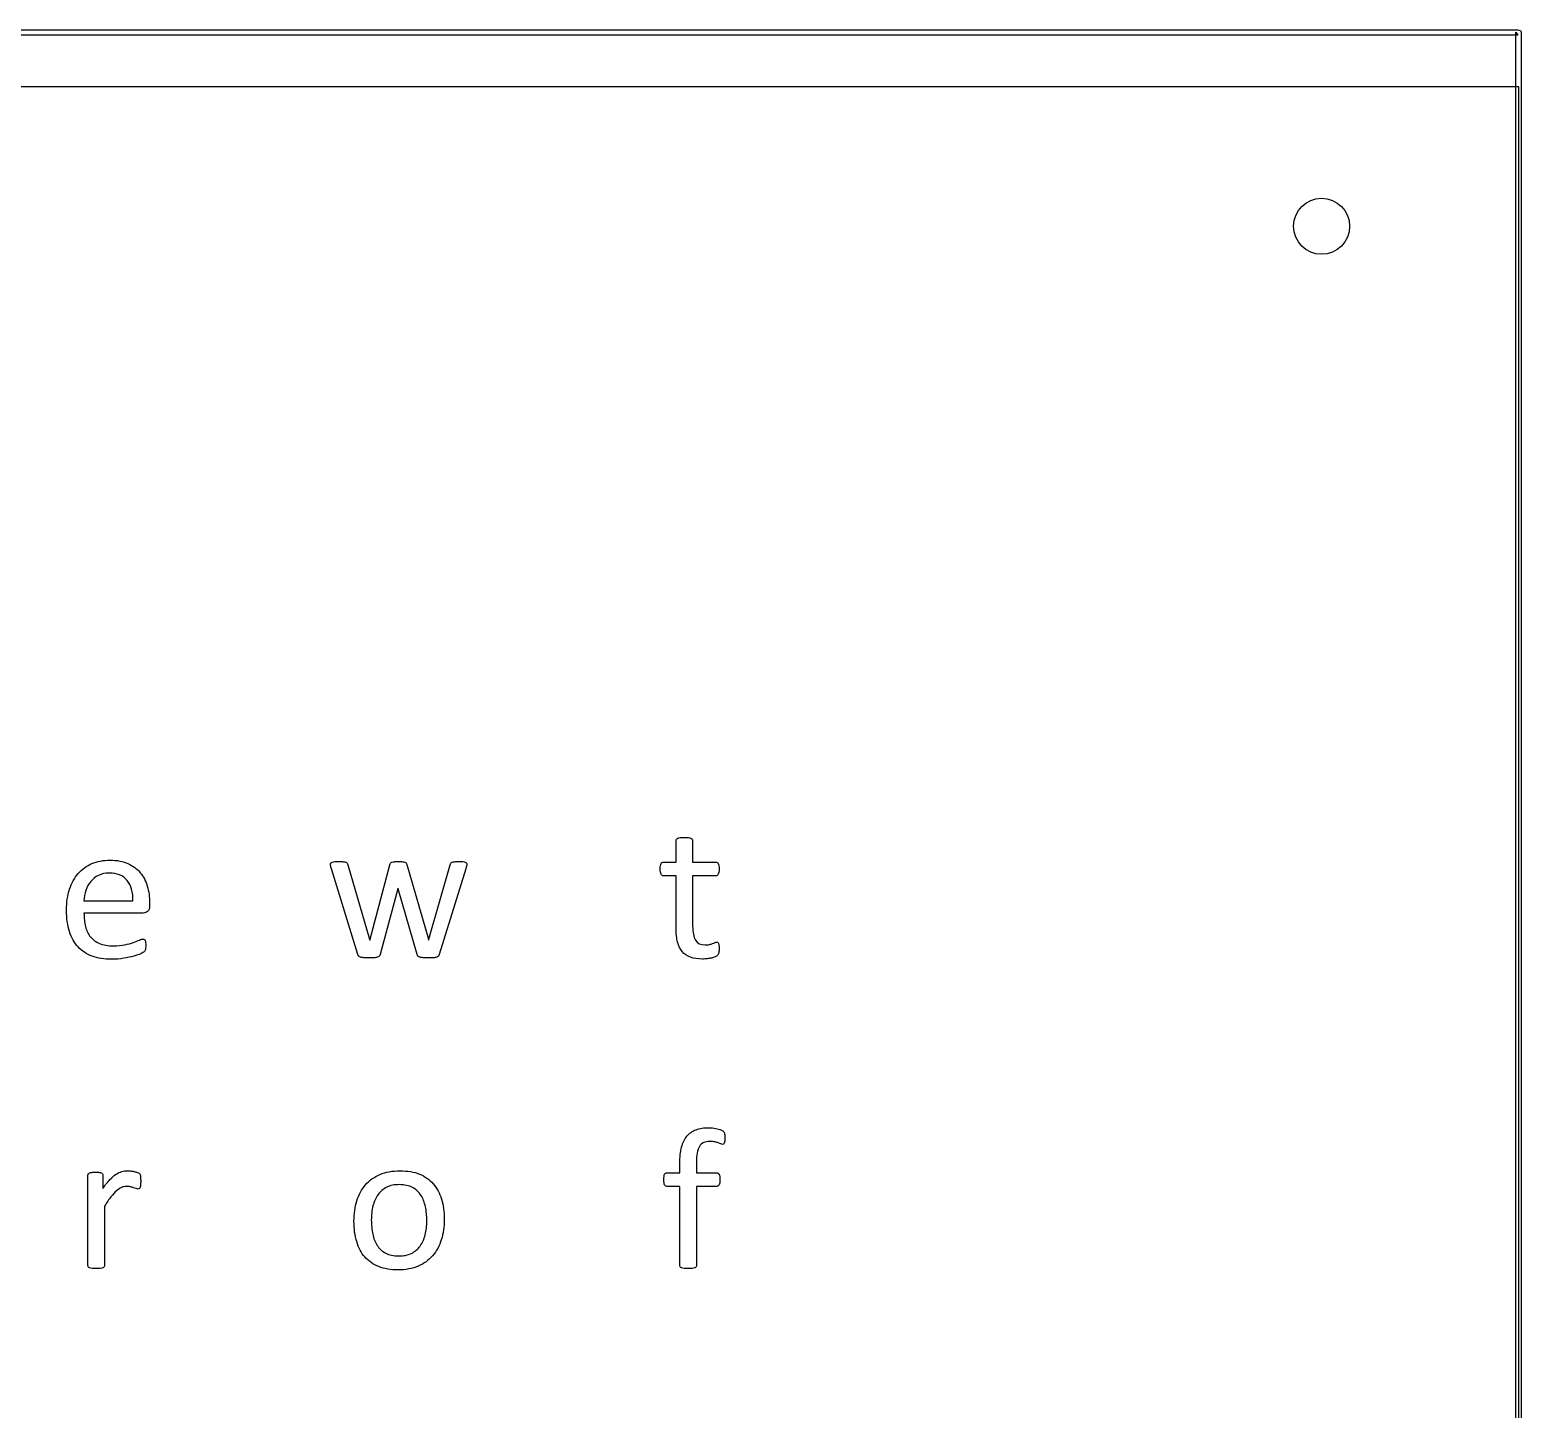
# Model space of a CAD drawing. Extents: x 0 to 612, y 0 to 328.
# Drawn here: x 535.2 to 611.9, y 233.2 to 304.2 of the extents above; entities that cross this region are included whole.
import ezdxf

# ---------------------------------------------------------------- set-up
doc = ezdxf.new("R2010")
doc.units = 0
doc.layers.add('Layer_1', color=7, linetype='CONTINUOUS')

msp = doc.modelspace()

# ---------------------------------------------------------------- linework, layer by layer
at = {"layer": 'Layer_1', "color": 7}
for p, q in [((331.725799, 304.179777), (611.725787, 304.179777)), ((611.725787, 303.897405), (331.725799, 303.897405)), ((611.612839, 24.06684), (611.612839, 304.066828)), ((611.612839, 304.066828), (611.725787, 303.897405)), ((611.895211, 304.066828), (611.895211, 24.06684)), ((611.782262, 301.244606), (331.725799, 301.244606)), ((611.782262, 21.188143), (611.782262, 301.244606)), ((568.440112, 261.362809), (568.440112, 262.466323)), ((569.290912, 262.466323), (569.290912, 261.362809)), ((552.070703, 256.613584), (550.714519, 261.022471)), ((551.560194, 261.223595), (552.679177, 257.397401)), ((552.69979, 257.397401), (553.725948, 261.223595)), ((554.592269, 261.233911), (555.700936, 257.397401)), ((555.71642, 257.397401), (556.819929, 261.223595)), ((557.629489, 261.022528), (556.262988, 256.61364)), ((557.675939, 261.239036), (557.675892, 261.239102)), ((567.795537, 261.362809), (568.440112, 261.362809)), ((569.290912, 261.362809), (570.482088, 261.362809)), ((554.123024, 259.980868), (553.22062, 256.613612)), ((554.13333, 260.027271), (554.123024, 259.980868)), ((554.143637, 259.980868), (554.13333, 260.027271)), ((555.118234, 256.613612), (554.143637, 259.980868)), ((568.440112, 260.656381), (567.790384, 260.656381)), ((568.440112, 257.944012), (568.440112, 260.656381)), ((570.482074, 260.656381), (569.290898, 260.656381)), ((569.290898, 260.656381), (569.290898, 258.06777)), ((537.991848, 259.362102), (540.508265, 259.362102)), ((541.364252, 259.264104), (541.364261, 259.109431)), ((541.034239, 258.738154), (537.991848, 258.738154)), ((552.679177, 257.397401), (552.689483, 257.350998)), ((552.689483, 257.350998), (552.69979, 257.397401)), ((555.700936, 257.397401), (555.711243, 257.350998)), ((555.711243, 257.350998), (555.71642, 257.397401)), ((570.652231, 256.928155), (570.652278, 256.928188)), ((570.95067, 247.154491), (570.950623, 247.154491)), ((568.630205, 245.380612), (568.630205, 245.860174)), ((569.486168, 245.885959), (569.486168, 245.380612)), ((538.194605, 240.605578), (538.194605, 245.246514)), ((538.962929, 245.246514), (538.962929, 244.571001)), ((540.906729, 244.942291), (540.907002, 244.94231)), ((567.975314, 245.380612), (568.630205, 245.380612)), ((568.630205, 244.674184), (567.975314, 244.674184)), ((568.630205, 240.60563), (568.630205, 244.674184)), ((569.486168, 245.380612), (570.522646, 245.380612)), ((570.522656, 244.674184), (569.486177, 244.674184)), ((569.486177, 244.674184), (569.486177, 240.60563)), ((539.045452, 243.658281), (539.045452, 240.605578)), ((555.6191, 242.920928), (555.6191, 242.920928)), ((556.516351, 242.977647), (556.516351, 242.977647))]:
    msp.add_line(p, q, dxfattribs=at)
at = {"layer": 'Layer_1', "color": 1}
msp.add_line((603.074556, 294.071206), (603.074556, 294.071206), dxfattribs=at)
at = {"layer": 'Layer_1', "color": 7}
for points in [[(611.725787, 304.179777), (611.838736, 304.179777), (611.895211, 304.123303), (611.895211, 304.066828)], [(568.440112, 262.466323), (568.440112, 262.490372), (568.446136, 262.512726), (568.458137, 262.533358)], [(568.458137, 262.533358), (568.470184, 262.553971), (568.492539, 262.572043), (568.525172, 262.587503)], [(568.525172, 262.587503), (568.557833, 262.602986), (568.601661, 262.61414), (568.656668, 262.621011)], [(568.656668, 262.621011), (568.711669, 262.627882), (568.780422, 262.631318), (568.862931, 262.631318)], [(568.862931, 262.631318), (568.948871, 262.631313), (569.019346, 262.628023), (569.074352, 262.621011)], [(569.074352, 262.621011), (569.129353, 262.61414), (569.172325, 262.602939), (569.203264, 262.587503)], [(569.203264, 262.587503), (569.234184, 262.572019), (569.256548, 262.553995), (569.270299, 262.533358)], [(569.270299, 262.533358), (569.284041, 262.512745), (569.290912, 262.49039), (569.290912, 262.466323)], [(537.24929, 259.962824), (537.352421, 260.280808), (537.501104, 260.55067), (537.695334, 260.772408)], [(537.695334, 260.772408), (537.889563, 260.994135), (538.124191, 261.164307), (538.399211, 261.282912)], [(538.399211, 261.282912), (538.674227, 261.401508), (538.981904, 261.460811), (539.322242, 261.460816)], [(539.286155, 260.795637), (539.076447, 260.795633), (538.892529, 260.756105), (538.734396, 260.677036)], [(540.211761, 260.414049), (540.003775, 260.668438), (539.695241, 260.795633), (539.286155, 260.795637)], [(539.322242, 261.460816), (539.686639, 261.460811), (539.99689, 261.40237), (540.253006, 261.285491)], [(540.253006, 261.285491), (540.509112, 261.168603), (540.719672, 261.011327), (540.88469, 260.813662)], [(540.88469, 260.813662), (541.049694, 260.615988), (541.170874, 260.383939), (541.24823, 260.117521)], [(550.668116, 261.239046), (550.668111, 261.269965), (550.674987, 261.294904), (550.688729, 261.313818)], [(550.678422, 261.151383), (550.671551, 261.185739), (550.668116, 261.214978), (550.668116, 261.239046)], [(550.714519, 261.022471), (550.697341, 261.074032), (550.685293, 261.117005), (550.678422, 261.151383)], [(550.688729, 261.313818), (550.702471, 261.332737), (550.725672, 261.348173), (550.758343, 261.360221)], [(550.758343, 261.360221), (550.791004, 261.372269), (550.834833, 261.379987), (550.889839, 261.383422)], [(550.889839, 261.383422), (550.94484, 261.386717), (551.011875, 261.388599), (551.090944, 261.388599)], [(551.090944, 261.388599), (551.1872, 261.388595), (551.264551, 261.386246), (551.322992, 261.380881)], [(551.322992, 261.380881), (551.381434, 261.375704), (551.426124, 261.367139), (551.457062, 261.355091)], [(551.457062, 261.355091), (551.487982, 261.343043), (551.510346, 261.325866), (551.524097, 261.303525)], [(551.524097, 261.303525), (551.537839, 261.281171), (551.549887, 261.254529), (551.560194, 261.223595)], [(553.725948, 261.223595), (553.732819, 261.254515), (553.74402, 261.281176), (553.759456, 261.303525)], [(553.759456, 261.303525), (553.774939, 261.32588), (553.798141, 261.343057), (553.82907, 261.355091)], [(553.82907, 261.355091), (553.85999, 261.367092), (553.902115, 261.375704), (553.955403, 261.380881)], [(553.955403, 261.380881), (554.008687, 261.386011), (554.078301, 261.388599), (554.164245, 261.388599)], [(554.164245, 261.388599), (554.24675, 261.388595), (554.314641, 261.386246), (554.367934, 261.380881)], [(554.367934, 261.380881), (554.421213, 261.375704), (554.463324, 261.367139), (554.494268, 261.355091)], [(554.494268, 261.355091), (554.525187, 261.343043), (554.547551, 261.326713), (554.561303, 261.3061)], [(554.561303, 261.3061), (554.575045, 261.285486), (554.585351, 261.261391), (554.592269, 261.233911)], [(556.819929, 261.223595), (556.8268, 261.254515), (556.837953, 261.281176), (556.853437, 261.303525)], [(556.853437, 261.303525), (556.86892, 261.32588), (556.892969, 261.343057), (556.92563, 261.355091)], [(556.92563, 261.355091), (556.958291, 261.367092), (557.002972, 261.375704), (557.059705, 261.380881)], [(557.059705, 261.380881), (557.116419, 261.386011), (557.189469, 261.388599), (557.278858, 261.388599)], [(557.278858, 261.388599), (557.361358, 261.388595), (557.427532, 261.386717), (557.477389, 261.383422)], [(557.477389, 261.383422), (557.527228, 261.380128), (557.56676, 261.371375), (557.59599, 261.357632)], [(557.59599, 261.357632), (557.625215, 261.34389), (557.645829, 261.328407), (557.657867, 261.311229)], [(557.665585, 261.15144), (557.658714, 261.117038), (557.646666, 261.074089), (557.629489, 261.022528)], [(557.657867, 261.311229), (557.669915, 261.294052), (557.675892, 261.269956), (557.675939, 261.239036)], [(557.675892, 261.239102), (557.675887, 261.215054), (557.672597, 261.185814), (557.665585, 261.15144)], [(567.620222, 261.00703), (567.620222, 261.072343), (567.624457, 261.127344), (567.633117, 261.172039)], [(567.666625, 260.738885), (567.635705, 260.793887), (567.620222, 260.883267), (567.620222, 261.00703)], [(567.633117, 261.172039), (567.641729, 261.216701), (567.652883, 261.253682), (567.666625, 261.282907)], [(567.666625, 261.282907), (567.680367, 261.312133), (567.698439, 261.332751), (567.72077, 261.344785)], [(567.72077, 261.344785), (567.743124, 261.356832), (567.768039, 261.362809), (567.795537, 261.362809)], [(570.482088, 261.362809), (570.509572, 261.362805), (570.533649, 261.356785), (570.554281, 261.344785)], [(570.554281, 261.344785), (570.574894, 261.332737), (570.592966, 261.312124), (570.608421, 261.282907)], [(570.652236, 261.00703), (570.652231, 260.883267), (570.636753, 260.793887), (570.605833, 260.738885)], [(570.608421, 261.282907), (570.623905, 261.253682), (570.635058, 261.216724), (570.64193, 261.172039)], [(570.64193, 261.172039), (570.648801, 261.12733), (570.652236, 261.072343), (570.652236, 261.00703)], [(538.337339, 260.362484), (538.230767, 260.231844), (538.148263, 260.079726), (538.089821, 259.906124)], [(538.734396, 260.677036), (538.576259, 260.597963), (538.443906, 260.493114), (538.337339, 260.362484)], [(540.508265, 259.362102), (540.518572, 259.809007), (540.419742, 260.159651), (540.211761, 260.414049)], [(541.24823, 260.117521), (541.325572, 259.851094), (541.364247, 259.566623), (541.364252, 259.264104)], [(567.790384, 260.656381), (567.738818, 260.656376), (567.697563, 260.683865), (567.666625, 260.738885)], [(570.605833, 260.738885), (570.574913, 260.683879), (570.533635, 260.656376), (570.482074, 260.656381)], [(537.094593, 258.887675), (537.094593, 259.286445), (537.146158, 259.644831), (537.24929, 259.962824)], [(538.089821, 259.906124), (538.03138, 259.732517), (537.998723, 259.551178), (537.991848, 259.362102)], [(537.244132, 257.784161), (537.144436, 258.100431), (537.094593, 258.468268), (537.094593, 258.887675)], [(537.991848, 258.738154), (537.991848, 258.480325), (538.017638, 258.248277), (538.069199, 258.042013)], [(541.263709, 258.823237), (541.196669, 258.766514), (541.120179, 258.738154), (541.034239, 258.738154)], [(541.364261, 259.109431), (541.364256, 258.975356), (541.330753, 258.879961), (541.263709, 258.823237)], [(537.687602, 256.995205), (537.49165, 257.204903), (537.343828, 257.46789), (537.244132, 257.784161)], [(538.069199, 258.042013), (538.12076, 257.83575), (538.206704, 257.658708), (538.327028, 257.510886)], [(568.514884, 257.245292), (568.465036, 257.442962), (568.440112, 257.675867), (568.440112, 257.944012)], [(569.290898, 258.06777), (569.290898, 257.74806), (569.338167, 257.506561), (569.432705, 257.34327)], [(538.412102, 256.520796), (538.125047, 256.627364), (537.883549, 256.785501), (537.687602, 256.995205)], [(538.327028, 257.510886), (538.447346, 257.363065), (538.603762, 257.249617), (538.796278, 257.170553)], [(538.796278, 257.170553), (538.98879, 257.091484), (539.224274, 257.051947), (539.50273, 257.051947)], [(539.50273, 257.051947), (539.72274, 257.051947), (539.918692, 257.070019), (540.090581, 257.106092)], [(540.090581, 257.106092), (540.262465, 257.142189), (540.411148, 257.182582), (540.536629, 257.227272)], [(540.536629, 257.227272), (540.662101, 257.271981), (540.765233, 257.312355), (540.846024, 257.348452)], [(540.846024, 257.348452), (540.926806, 257.384548), (540.987827, 257.402597), (541.029081, 257.402597)], [(541.029081, 257.402597), (541.05313, 257.402597), (541.074637, 257.396573), (541.093542, 257.384525)], [(541.093542, 257.384525), (541.112461, 257.372477), (541.12705, 257.354452), (541.137357, 257.33038)], [(541.137357, 257.33038), (541.147663, 257.306331), (541.155381, 257.2728), (541.160558, 257.229827)], [(541.163147, 256.956529), (541.159852, 256.923868), (541.155381, 256.894647), (541.150252, 256.868867)], [(541.160558, 257.229827), (541.165688, 257.18686), (541.168276, 257.134428), (541.168276, 257.072551)], [(541.168276, 257.072551), (541.168272, 257.027842), (541.166394, 256.989185), (541.163147, 256.956529)], [(568.754665, 256.755415), (568.644657, 256.884331), (568.564732, 257.047622), (568.514884, 257.245292)], [(569.432705, 257.34327), (569.527243, 257.179975), (569.696549, 257.098332), (569.940631, 257.098332)], [(569.940631, 257.098332), (570.019695, 257.098332), (570.09017, 257.10605), (570.152052, 257.121533)], [(570.152052, 257.121533), (570.213929, 257.137016), (570.26893, 257.153347), (570.317061, 257.170525)], [(570.317061, 257.170525), (570.365186, 257.187702), (570.406441, 257.204033), (570.44082, 257.219511)], [(570.44082, 257.219511), (570.475175, 257.234995), (570.506132, 257.242713), (570.53364, 257.242713)], [(570.53364, 257.242713), (570.550818, 257.242713), (570.567148, 257.238477), (570.582627, 257.229818)], [(570.582627, 257.229818), (570.59811, 257.221206), (570.610111, 257.204875), (570.618723, 257.180831)], [(570.618723, 257.180831), (570.627289, 257.156783), (570.635054, 257.124107), (570.641925, 257.082858)], [(570.652278, 256.928188), (570.652274, 256.828497), (570.645407, 256.749428), (570.631665, 256.690987)], [(570.641925, 257.082858), (570.648796, 257.041584), (570.652231, 256.990037), (570.652231, 256.928155)], [(539.415058, 256.360941), (539.03347, 256.360941), (538.699151, 256.414225), (538.412102, 256.520796)], [(540.036427, 256.409928), (539.842192, 256.377267), (539.635073, 256.360941), (539.415058, 256.360941)], [(540.54951, 256.520796), (540.401684, 256.479523), (540.230656, 256.442589), (540.036427, 256.409928)], [(540.910471, 256.647134), (540.817651, 256.604167), (540.697327, 256.562051), (540.54951, 256.520796)], [(541.078059, 256.73995), (541.05914, 256.721031), (541.003287, 256.690102), (540.910471, 256.647134)], [(541.124462, 256.799253), (541.112414, 256.77864), (541.09693, 256.758874), (541.078059, 256.73995)], [(541.150252, 256.868867), (541.145075, 256.843077), (541.13651, 256.81988), (541.124462, 256.799253)], [(552.117106, 256.525922), (552.096493, 256.54997), (552.08101, 256.579205), (552.070703, 256.613584)], [(552.212506, 256.469198), (552.169538, 256.48294), (552.137734, 256.501859), (552.117106, 256.525922)], [(552.377514, 256.438278), (552.310479, 256.445149), (552.255473, 256.455456), (552.212506, 256.469198)], [(552.637922, 256.427971), (552.531351, 256.427971), (552.444549, 256.431266), (552.377514, 256.438278)], [(552.89833, 256.43569), (552.827855, 256.430513), (552.741054, 256.427971), (552.637922, 256.427971)], [(553.071076, 256.464068), (553.026367, 256.450326), (552.968801, 256.440866), (552.89833, 256.43569)], [(553.171629, 256.520792), (553.149274, 256.496743), (553.115766, 256.477824), (553.071076, 256.464068)], [(553.22062, 256.613612), (553.210314, 256.575774), (553.193983, 256.544855), (553.171629, 256.520792)], [(555.164637, 256.52595), (555.144024, 256.549998), (555.12854, 256.579233), (555.118234, 256.613612)], [(555.260032, 256.469226), (555.217064, 256.482968), (555.185255, 256.501887), (555.164637, 256.52595)], [(555.432777, 256.438306), (555.36058, 256.445177), (555.302999, 256.455484), (555.260032, 256.469226)], [(555.700922, 256.428), (555.594346, 256.428), (555.504966, 256.431294), (555.432777, 256.438306)], [(555.958751, 256.435718), (555.889989, 256.430541), (555.804049, 256.428), (555.700922, 256.428)], [(556.121186, 256.464096), (556.081654, 256.450354), (556.027499, 256.440895), (555.958751, 256.435718)], [(556.214001, 256.52082), (556.191647, 256.496771), (556.160713, 256.477852), (556.121186, 256.464096)], [(556.262988, 256.61364), (556.252681, 256.575803), (556.236351, 256.544883), (556.214001, 256.52082)], [(569.177507, 256.466647), (569.005618, 256.530247), (568.864672, 256.626502), (568.754665, 256.755415)], [(569.796297, 256.371252), (569.555655, 256.371252), (569.349391, 256.403066), (569.177507, 256.466647)], [(570.033503, 256.386736), (569.954429, 256.376429), (569.875361, 256.371252), (569.796297, 256.371252)], [(570.257814, 256.425421), (570.187334, 256.409937), (570.112567, 256.397042), (570.033503, 256.386736)], [(570.446029, 256.484724), (570.391023, 256.460675), (570.328285, 256.440909), (570.257814, 256.425421)], [(570.569788, 256.562075), (570.542257, 256.53459), (570.501031, 256.508786), (570.446029, 256.484724)], [(570.631665, 256.690987), (570.617923, 256.632545), (570.59731, 256.589573), (570.569788, 256.562075)], [(568.720441, 246.692968), (568.7806, 246.925007), (568.87256, 247.11494), (568.996323, 247.262771)], [(568.996323, 247.262771), (569.120077, 247.410583), (569.275636, 247.519734), (569.462994, 247.590214)], [(569.462994, 247.590214), (569.650348, 247.66068), (569.871219, 247.695915), (570.125617, 247.695925)], [(570.182308, 246.989468), (570.055109, 246.989463), (569.946824, 246.968855), (569.857444, 246.927591)], [(570.125617, 247.695925), (570.245931, 247.695915), (570.362814, 247.684724), (570.476262, 247.662417)], [(570.427247, 246.966267), (570.356772, 246.98175), (570.275124, 246.989468), (570.182308, 246.989468)], [(570.610309, 246.914701), (570.558738, 246.93362), (570.497718, 246.950797), (570.427247, 246.966267)], [(570.476262, 247.662417), (570.589705, 247.640062), (570.677367, 247.616014), (570.739249, 247.590224)], [(570.739249, 247.590224), (570.801126, 247.564434), (570.842381, 247.541227), (570.863008, 247.52061)], [(570.863008, 247.52061), (570.883621, 247.499996), (570.900846, 247.473331), (570.914574, 247.440679)], [(570.914574, 247.440679), (570.928316, 247.408018), (570.937775, 247.368482), (570.942952, 247.322079)], [(570.940317, 246.997215), (570.933445, 246.957683), (570.92568, 246.925873), (570.917115, 246.901815)], [(570.950623, 247.154491), (570.950618, 247.089169), (570.947329, 247.036742), (570.940317, 246.997215)], [(570.942952, 247.322079), (570.948129, 247.275676), (570.95067, 247.219799), (570.95067, 247.154491)], [(568.630205, 245.860174), (568.6302, 246.183315), (568.660277, 246.460915), (568.720441, 246.692968)], [(569.522264, 246.393885), (569.498215, 246.254652), (569.486168, 246.085342), (569.486168, 245.885959)], [(569.640865, 246.734218), (569.585864, 246.646551), (569.546327, 246.533104), (569.522264, 246.393885)], [(569.857444, 246.927591), (569.768059, 246.886318), (569.695871, 246.821876), (569.640865, 246.734218)], [(570.7418, 246.863135), (570.705703, 246.878571), (570.66187, 246.895796), (570.610309, 246.914701)], [(570.832041, 246.839933), (570.807992, 246.839929), (570.777892, 246.847652), (570.7418, 246.863135)], [(570.883607, 246.852828), (570.869865, 246.844216), (570.85264, 246.839933), (570.832041, 246.839933)], [(570.917115, 246.901815), (570.908503, 246.877767), (570.897349, 246.861436), (570.883607, 246.852828)], [(538.390571, 245.398614), (538.438696, 245.403743), (538.502296, 245.406332), (538.581365, 245.406332)], [(538.581365, 245.406332), (538.656993, 245.406327), (538.719732, 245.403979), (538.76958, 245.398614)], [(539.638442, 245.300659), (539.738134, 245.367689), (539.836969, 245.414097), (539.934947, 245.439887)], [(539.934947, 245.439887), (540.032921, 245.465677), (540.131755, 245.478572), (540.231451, 245.478572)], [(540.231451, 245.478572), (540.276113, 245.478567), (540.326846, 245.476219), (540.38357, 245.470854)], [(540.38357, 245.470854), (540.440289, 245.465677), (540.499592, 245.456218), (540.561473, 245.442475)], [(540.561473, 245.442475), (540.623351, 245.428733), (540.679213, 245.41325), (540.729061, 245.396072)], [(553.205814, 245.287802), (553.501458, 245.414996), (553.846949, 245.478591), (554.242293, 245.478595)], [(554.242293, 245.478595), (554.623876, 245.478591), (554.956477, 245.421872), (555.240091, 245.308429)], [(538.194605, 245.246514), (538.194605, 245.273998), (538.199782, 245.297214), (538.210088, 245.316128)], [(538.210088, 245.316128), (538.220395, 245.335047), (538.241008, 245.352225), (538.27197, 245.367694)], [(538.27197, 245.367694), (538.30289, 245.383177), (538.342441, 245.393484), (538.390571, 245.398614)], [(538.76958, 245.398614), (538.819428, 245.393437), (538.858099, 245.38313), (538.885602, 245.367694)], [(538.885602, 245.367694), (538.913086, 245.352211), (538.932871, 245.335033), (538.944904, 245.316128)], [(538.944904, 245.316128), (538.956952, 245.297209), (538.962929, 245.274008), (538.962929, 245.246514)], [(538.962929, 244.571001), (539.090123, 244.756632), (539.209586, 244.907894), (539.321311, 245.024782)], [(539.321311, 245.024782), (539.433036, 245.141655), (539.538746, 245.233619), (539.638442, 245.300659)], [(540.174746, 244.674132), (540.088802, 244.674128), (540.004575, 244.656955), (539.922075, 244.622567)], [(540.375856, 244.653519), (540.313975, 244.667261), (540.246935, 244.674132), (540.174746, 244.674132)], [(540.543444, 244.609705), (540.493596, 244.625188), (540.437729, 244.639777), (540.375856, 244.653519)], [(540.729061, 245.396072), (540.778904, 245.378895), (540.814144, 245.36167), (540.834772, 245.344507)], [(540.834772, 245.344507), (540.855385, 245.327329), (540.869127, 245.310998), (540.876045, 245.29552)], [(540.876045, 245.29552), (540.882916, 245.280036), (540.88894, 245.26027), (540.89407, 245.236217)], [(540.901826, 244.751516), (540.898531, 244.699946), (540.891519, 244.659553), (540.881212, 244.630336)], [(540.89407, 245.236217), (540.8992, 245.212168), (540.902682, 245.176914), (540.904376, 245.130506)], [(540.907002, 244.94231), (540.906998, 244.866677), (540.90512, 244.803077), (540.901826, 244.751516)], [(540.904376, 245.130506), (540.906259, 245.084103), (540.906729, 245.021356), (540.906729, 244.942291)], [(552.022375, 243.929043), (552.120354, 244.247026), (552.268175, 244.521186), (552.465845, 244.751516)], [(552.465845, 244.751516), (552.663515, 244.981842), (552.910171, 245.160602), (553.205814, 245.287802)], [(554.206197, 244.766986), (553.955239, 244.766981), (553.739521, 244.722277), (553.559043, 244.632915)], [(554.886868, 244.620025), (554.704663, 244.717994), (554.477772, 244.766981), (554.206197, 244.766986)], [(555.240091, 245.308429), (555.523701, 245.194981), (555.760046, 245.029968), (555.949122, 244.813398)], [(555.949122, 244.813398), (556.138194, 244.596814), (556.280001, 244.333832), (556.374544, 244.024437)], [(567.810329, 245.024833), (567.810329, 245.090141), (567.813623, 245.145147), (567.820635, 245.189842)], [(567.851555, 244.756688), (567.824071, 244.81169), (567.810329, 244.90107), (567.810329, 245.024833)], [(567.820635, 245.189842), (567.827506, 245.234504), (567.837813, 245.271485), (567.851555, 245.300711)], [(567.851555, 245.300711), (567.865297, 245.329936), (567.882475, 245.350549), (567.903125, 245.362588)], [(567.975314, 244.674184), (567.920312, 244.674179), (567.879058, 244.701668), (567.851555, 244.756688)], [(567.903125, 245.362588), (567.923739, 245.374636), (567.947834, 245.380612), (567.975314, 245.380612)], [(570.522646, 245.380612), (570.55013, 245.380608), (570.573351, 245.374589), (570.59226, 245.362588)], [(570.646415, 244.756688), (570.615495, 244.701682), (570.574217, 244.674179), (570.522656, 244.674184)], [(570.59226, 245.362588), (570.611179, 245.35054), (570.628357, 245.329927), (570.643826, 245.300711)], [(570.643826, 245.300711), (570.659309, 245.271485), (570.67131, 245.234527), (570.679923, 245.189842)], [(570.692818, 245.024833), (570.692813, 244.90107), (570.677334, 244.81169), (570.646415, 244.756688)], [(570.679923, 245.189842), (570.688535, 245.145133), (570.692818, 245.090141), (570.692818, 245.024833)], [(539.375474, 244.137847), (539.275778, 244.007208), (539.165771, 243.847352), (539.045452, 243.658281)], [(539.661667, 244.452395), (539.570565, 244.373326), (539.475166, 244.268477), (539.375474, 244.137847)], [(539.922075, 244.622567), (539.839566, 244.588164), (539.752765, 244.531459), (539.661667, 244.452395)], [(540.677514, 244.563301), (540.637982, 244.578785), (540.593287, 244.594221), (540.543444, 244.609705)], [(540.778067, 244.5401), (540.750583, 244.5401), (540.717046, 244.547818), (540.677514, 244.563301)], [(540.842528, 244.563301), (540.827044, 244.547818), (540.805584, 244.5401), (540.778067, 244.5401)], [(540.881212, 244.630336), (540.870906, 244.601111), (540.858011, 244.578766), (540.842528, 244.563301)], [(551.875415, 242.884832), (551.875415, 243.262979), (551.924402, 243.61105), (552.022375, 243.929043)], [(553.112999, 244.253907), (552.996111, 244.090611), (552.90931, 243.897238), (552.852591, 243.673788)], [(553.559043, 244.632915), (553.37856, 244.543531), (553.229877, 244.417193), (553.112999, 244.253907)], [(555.320022, 244.220389), (555.213445, 244.388833), (555.069064, 244.522047), (554.886868, 244.620025)], [(555.549486, 243.632538), (555.503083, 243.855984), (555.426584, 244.051936), (555.320022, 244.220389)], [(556.374544, 244.024437), (556.469077, 243.715038), (556.516346, 243.366111), (556.516351, 242.977647)], [(552.852591, 243.673788), (552.795867, 243.450333), (552.767503, 243.206255), (552.767507, 242.941551)], [(555.6191, 242.920928), (555.619096, 243.171877), (555.595899, 243.409083), (555.549486, 243.632538)], [(552.014643, 241.832884), (551.921823, 242.142279), (551.875415, 242.492928), (551.875415, 242.884832)], [(552.767507, 242.941551), (552.767503, 242.687157), (552.790709, 242.448238), (552.837122, 242.224788)], [(555.536596, 242.183533), (555.591597, 242.406983), (555.619096, 242.652783), (555.6191, 242.920928)], [(556.516351, 242.977647), (556.516346, 242.599495), (556.466498, 242.251425), (556.366807, 241.933441)], [(552.437485, 241.043928), (552.248409, 241.260502), (552.107459, 241.523489), (552.014643, 241.832884)], [(552.837122, 242.224788), (552.883525, 242.001333), (552.960876, 241.806242), (553.069165, 241.639511)], [(553.069165, 241.639511), (553.177455, 241.47278), (553.322698, 241.340427), (553.504898, 241.242454)], [(554.830144, 241.229563), (555.01234, 241.318944), (555.161879, 241.44442), (555.278767, 241.605993)], [(555.278767, 241.605993), (555.395645, 241.767566), (555.48159, 241.960078), (555.536596, 242.183533)], [(556.366807, 241.933441), (556.267111, 241.615448), (556.118428, 241.341289), (555.920763, 241.110963)], [(553.146516, 240.548892), (552.862902, 240.66234), (552.626557, 240.827348), (552.437485, 241.043928)], [(553.504898, 241.242454), (553.687094, 241.14448), (553.913984, 241.095493), (554.185569, 241.095493)], [(554.185569, 241.095493), (554.433082, 241.095493), (554.647939, 241.140202), (554.830144, 241.229563)], [(555.920763, 241.110963), (555.723088, 240.880632), (555.475571, 240.701011), (555.178214, 240.572098)], [(538.212677, 240.535964), (538.200629, 240.554883), (538.194605, 240.578085), (538.194605, 240.605578)], [(538.279712, 240.486977), (538.247051, 240.50072), (538.22471, 240.51705), (538.212677, 240.535964)], [(538.411208, 240.456058), (538.356201, 240.462929), (538.312373, 240.473235), (538.279712, 240.486977)], [(538.617471, 240.445751), (538.534962, 240.445751), (538.466209, 240.449045), (538.411208, 240.456058)], [(538.828892, 240.456058), (538.773886, 240.449187), (538.703411, 240.445751), (538.617471, 240.445751)], [(538.957804, 240.486977), (538.926884, 240.473235), (538.883893, 240.462929), (538.828892, 240.456058)], [(539.024839, 240.535964), (539.011097, 240.517045), (538.988743, 240.500715), (538.957804, 240.486977)], [(539.045452, 240.605578), (539.045452, 240.578094), (539.038581, 240.554874), (539.024839, 240.535964)], [(554.144315, 240.378725), (553.762727, 240.378725), (553.430126, 240.435449), (553.146516, 240.548892)], [(555.178214, 240.572098), (554.880844, 240.443182), (554.536214, 240.378725), (554.144315, 240.378725)], [(568.650818, 240.536016), (568.637076, 240.554935), (568.630205, 240.578136), (568.630205, 240.60563)], [(568.720432, 240.487029), (568.687771, 240.500771), (568.664569, 240.517102), (568.650818, 240.536016)], [(568.851928, 240.456109), (568.796922, 240.462981), (568.753093, 240.473287), (568.720432, 240.487029)], [(569.058191, 240.445803), (568.975682, 240.445803), (568.906929, 240.449097), (568.851928, 240.456109)], [(569.264454, 240.456109), (569.209448, 240.449238), (569.140695, 240.445803), (569.058191, 240.445803)], [(569.39595, 240.487029), (569.363289, 240.473287), (569.319455, 240.462981), (569.264454, 240.456109)], [(569.465564, 240.536016), (569.451822, 240.517097), (569.42862, 240.500767), (569.39595, 240.487029)], [(569.486177, 240.60563), (569.486177, 240.578146), (569.479306, 240.554925), (569.465564, 240.536016)]]:
    msp.add_open_spline(points, degree=3, dxfattribs=at)
at = {"layer": 'Layer_1', "color": 1}
for points in [[(600.193658, 294.071206), (600.193658, 294.866747), (600.838561, 295.51166), (601.634107, 295.51166)], [(601.634107, 295.51166), (602.429652, 295.51166), (603.074556, 294.866747), (603.074556, 294.071206)], [(601.634107, 292.630754), (600.838561, 292.630754), (600.193658, 293.275667), (600.193658, 294.071206)], [(603.074556, 294.071206), (603.074556, 293.275667), (602.429652, 292.630754), (601.634107, 292.630754)]]:
    msp.add_open_spline(points, degree=3, dxfattribs=at)

doc.saveas('drawing.dxf')
